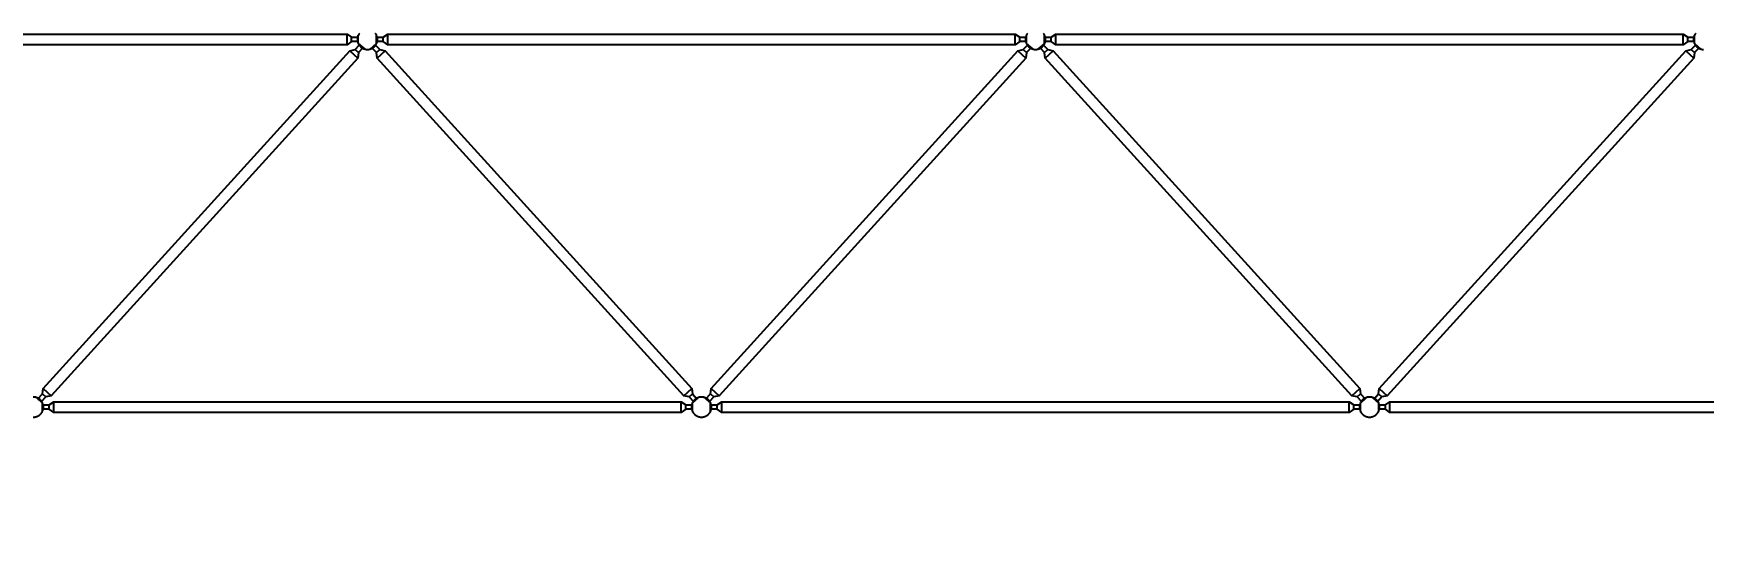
# Model space of a CAD drawing. Header units: centimetres. Extents: x 26569 to 160723, y -3143 to 14565.
# Drawn here: x 109108 to 109858, y -1038 to -811 of the extents above; entities that cross this region are included whole.
import ezdxf

# ---------------------------------------------------------------- set-up
doc = ezdxf.new("R2010")
doc.units = ezdxf.units.CM
doc.header["$LTSCALE"] = 100
doc.layers.add('A-ANNO-DIMS', color=187, linetype='Continuous')
doc.layers.add('A-ELEV-02', color=253, linetype='Continuous')
doc.styles.add('Fields_100', font='act_simplex.shx', dxfattribs={"width": 0.8, "height": 20})
doc.dimstyles.new('FIELDS_100', dxfattribs={"dimscale": 0, "dimtxt": 20, "dimasz": 5, "dimexe": 5, "dimexo": 5, "dimgap": 5, "dimtad": 0, "dimdec": 0, "dimzin": 0, "dimdsep": 46, "dimtxsty": 'Fields_100', "dimblk": 'DOT', "dimcen": 0.09, "dimclrt": 50, "dimadec": 0, "dimazin": 0, "dimtfac": 1, "dimtdec": 0, "dimtix": 1, "dimtofl": 0, "dimtmove": 1, "dimatfit": 3, "dimfxl": 5, "dimfxlon": 1, "dimtolj": 1, "dimtzin": 0, "dimarcsym": 0})

# ---------------------------------------------------------------- blocks, each defined once
blk = doc.blocks.new('_Dot')
at = {"color": 0, "linetype": 'ByBlock', "lineweight": -2}
blk.add_line((-0.5, 0), (-1, 0), dxfattribs=at)
at = {"color": 0, "linetype": 'ByBlock', "const_width": 0.5}
blk.add_lwpolyline([(-0.25, 0, 1), (0.25, 0, 1)], format="xyb", close=True, dxfattribs=at)
blk = doc.blocks.new('*D475')
at = {"layer": 'A-ANNO-DIMS', "color": 0, "lineweight": -2, "transparency": 16777216}
for p, q in [((108507.73, -198.45), (108507.73, -188.45)), ((108512.73, -193.45), (109376.06, -193.45)), ((110302.73, -193.45), (109439.4, -193.45)), ((110307.73, -198.45), (110307.73, -188.45))]:
    blk.add_line(p, q, dxfattribs=at)
at = {"layer": 'DEFPOINTS', "color": 0, "transparency": 16777216}
for p in [(110307.73, -193.45), (108507.73, -1038.45), (110307.73, -1038.45)]:
    blk.add_point(p, dxfattribs=at)
at = {"layer": 'A-ANNO-DIMS', "color": 0, "lineweight": -2, "transparency": 16777216, "xscale": 5, "yscale": 5, "zscale": 5, "rotation": 180}
blk.add_blockref('_Dot', (108507.73, -193.45), dxfattribs=at)
at = {"layer": 'A-ANNO-DIMS', "color": 0, "lineweight": -2, "transparency": 16777216, "xscale": 5, "yscale": 5, "zscale": 5}
blk.add_blockref('_Dot', (110307.73, -193.45), dxfattribs=at)
at = {"layer": 'A-ANNO-DIMS', "color": 50, "transparency": 16777216, "insert": (109407.73, -193.45), "char_height": 20, "attachment_point": 5, "style": 'Fields_100'}
blk.add_mtext('\\A1;1800', dxfattribs=at)

msp = doc.modelspace()

# ---------------------------------------------------------------- linework, layer by layer
at = {"layer": 'A-ELEV-02'}
for points in [[(108961.83, -812.54), (108964.83, -812.54), (108966.83, -811.13), (109248.63, -811.13), (109250.63, -812.54), (109253.63, -812.54)], [(109253.63, -814.54), (109250.63, -814.54), (109248.63, -815.96), (108966.83, -815.96), (108964.83, -814.54), (108961.83, -814.54)], [(109248.63, -815.96), (109248.63, -811.13)], [(109250.63, -814.54), (109250.63, -812.54)], [(109254.13, -810.84), (109254.04, -810.96), (109253.96, -811.09), (109253.88, -811.22), (109253.8, -811.35), (109253.73, -811.48), (109253.66, -811.62), (109253.6, -811.76), (109253.54, -811.91), (109253.48, -812.05), (109253.46, -812.13), (109253.43, -812.2), (109253.41, -812.28), (109253.39, -812.36), (109253.37, -812.43), (109253.35, -812.51), (109253.33, -812.59), (109253.32, -812.67), (109253.3, -812.74), (109253.29, -812.82), (109253.28, -812.9), (109253.27, -812.98), (109253.26, -813.06), (109253.25, -813.14), (109253.24, -813.22), (109253.24, -813.3), (109253.23, -813.38), (109253.23, -813.46), (109253.23, -813.54), (109253.23, -813.62), (109253.23, -813.7), (109253.24, -813.78), (109253.24, -813.86), (109253.25, -813.94), (109253.25, -814.01), (109253.26, -814.09), (109253.27, -814.17), (109253.29, -814.25), (109253.31, -814.4), (109253.35, -814.56), (109253.38, -814.71), (109253.43, -814.86), (109253.47, -815), (109253.52, -815.14), (109253.58, -815.29), (109253.64, -815.42), (109253.71, -815.56), (109253.77, -815.69), (109253.85, -815.82), (109253.93, -815.95), (109254.01, -816.07), (109254.1, -816.2), (109254.19, -816.32), (109254.29, -816.44), (109254.39, -816.56), (109254.5, -816.68), (109254.55, -816.73), (109254.61, -816.79), (109254.67, -816.84), (109254.73, -816.9), (109254.79, -816.95), (109254.85, -817), (109254.91, -817.05), (109254.97, -817.1), (109255.03, -817.15), (109255.1, -817.19), (109255.16, -817.24), (109255.23, -817.29), (109255.3, -817.33), (109255.36, -817.37), (109255.43, -817.41), (109255.5, -817.45), (109255.57, -817.49), (109255.64, -817.53), (109255.71, -817.57), (109255.78, -817.6), (109255.86, -817.64), (109255.93, -817.67), (109256, -817.7), (109256.08, -817.73), (109256.15, -817.76), (109256.22, -817.78), (109256.3, -817.81), (109256.37, -817.83), (109256.52, -817.88), (109256.67, -817.92), (109256.83, -817.95), (109256.98, -817.98), (109257.13, -818), (109257.28, -818.02), (109257.43, -818.03), (109257.58, -818.04), (109257.73, -818.04), (109257.88, -818.04), (109258.03, -818.03), (109258.18, -818.02), (109258.33, -818), (109258.48, -817.98), (109258.63, -817.95), (109258.79, -817.92), (109258.94, -817.88), (109259.09, -817.83), (109259.16, -817.81), (109259.24, -817.78), (109259.31, -817.76), (109259.38, -817.73), (109259.46, -817.7), (109259.53, -817.67), (109259.6, -817.64), (109259.68, -817.6), (109259.75, -817.57), (109259.82, -817.53), (109259.89, -817.49), (109259.96, -817.45), (109260.03, -817.41), (109260.1, -817.37), (109260.16, -817.33), (109260.23, -817.29), (109260.3, -817.24), (109260.36, -817.19), (109260.43, -817.15), (109260.49, -817.1), (109260.55, -817.05), (109260.61, -817), (109260.67, -816.95), (109260.73, -816.9), (109260.79, -816.84), (109260.85, -816.79), (109260.91, -816.73), (109260.96, -816.68), (109261.07, -816.56), (109261.17, -816.44), (109261.27, -816.32), (109261.36, -816.2), (109261.45, -816.07), (109261.53, -815.95), (109261.61, -815.82), (109261.69, -815.69), (109261.75, -815.56), (109261.82, -815.42), (109261.88, -815.29), (109261.94, -815.14), (109261.99, -815), (109262.03, -814.86), (109262.08, -814.71), (109262.11, -814.56), (109262.15, -814.4), (109262.17, -814.25), (109262.19, -814.17), (109262.2, -814.09), (109262.21, -814.01), (109262.21, -813.94), (109262.22, -813.86), (109262.22, -813.78), (109262.23, -813.7), (109262.23, -813.62), (109262.23, -813.54), (109262.23, -813.46), (109262.23, -813.38), (109262.22, -813.3), (109262.22, -813.22), (109262.21, -813.14), (109262.2, -813.06), (109262.19, -812.98), (109262.18, -812.9), (109262.17, -812.82), (109262.16, -812.74), (109262.14, -812.67), (109262.13, -812.59), (109262.11, -812.51), (109262.09, -812.43), (109262.07, -812.36), (109262.05, -812.28), (109262.03, -812.2), (109262, -812.13), (109261.98, -812.05), (109261.92, -811.91), (109261.86, -811.76), (109261.8, -811.62), (109261.73, -811.48), (109261.66, -811.35), (109261.58, -811.22), (109261.5, -811.09), (109261.42, -810.96), (109261.33, -810.84)], [(109253.6, -815.33), (109256.34, -817.83)], [(109253.63, -815.4), (109253.63, -811.69)], [(109259.12, -817.83), (109261.86, -815.33)], [(109261.83, -812.54), (109264.83, -812.54), (109266.83, -811.13), (109548.63, -811.13), (109550.63, -812.54), (109553.63, -812.54)], [(109261.83, -815.4), (109261.83, -811.69)], [(109553.63, -814.54), (109550.63, -814.54), (109548.63, -815.96), (109266.83, -815.96), (109264.83, -814.54), (109261.83, -814.54)], [(109264.83, -814.54), (109264.83, -812.54)], [(109266.83, -815.96), (109266.83, -811.13)], [(109548.63, -815.96), (109548.63, -811.13)], [(109550.63, -814.54), (109550.63, -812.54)], [(109554.13, -810.84), (109554.04, -810.96), (109553.96, -811.09), (109553.88, -811.22), (109553.8, -811.35), (109553.73, -811.48), (109553.66, -811.62), (109553.6, -811.76), (109553.54, -811.91), (109553.48, -812.05), (109553.46, -812.13), (109553.43, -812.2), (109553.41, -812.28), (109553.39, -812.36), (109553.37, -812.43), (109553.35, -812.51), (109553.33, -812.59), (109553.32, -812.67), (109553.3, -812.74), (109553.29, -812.82), (109553.28, -812.9), (109553.27, -812.98), (109553.26, -813.06), (109553.25, -813.14), (109553.24, -813.22), (109553.24, -813.3), (109553.23, -813.38), (109553.23, -813.46), (109553.23, -813.54), (109553.23, -813.62), (109553.23, -813.7), (109553.24, -813.78), (109553.24, -813.86), (109553.25, -813.94), (109553.25, -814.01), (109553.26, -814.09), (109553.27, -814.17), (109553.29, -814.25), (109553.31, -814.4), (109553.35, -814.56), (109553.38, -814.71), (109553.43, -814.86), (109553.47, -815), (109553.52, -815.14), (109553.58, -815.29), (109553.64, -815.42), (109553.71, -815.56), (109553.77, -815.69), (109553.85, -815.82), (109553.93, -815.95), (109554.01, -816.07), (109554.1, -816.2), (109554.19, -816.32), (109554.29, -816.44), (109554.39, -816.56), (109554.5, -816.68), (109554.55, -816.73), (109554.61, -816.79), (109554.67, -816.84), (109554.73, -816.9), (109554.79, -816.95), (109554.85, -817), (109554.91, -817.05), (109554.97, -817.1), (109555.03, -817.15), (109555.1, -817.19), (109555.16, -817.24), (109555.23, -817.29), (109555.3, -817.33), (109555.36, -817.37), (109555.43, -817.41), (109555.5, -817.45), (109555.57, -817.49), (109555.64, -817.53), (109555.71, -817.57), (109555.78, -817.6), (109555.86, -817.64), (109555.93, -817.67), (109556, -817.7), (109556.08, -817.73), (109556.15, -817.76), (109556.22, -817.78), (109556.3, -817.81), (109556.37, -817.83), (109556.52, -817.88), (109556.67, -817.92), (109556.83, -817.95), (109556.98, -817.98), (109557.13, -818), (109557.28, -818.02), (109557.43, -818.03), (109557.58, -818.04), (109557.73, -818.04), (109557.88, -818.04), (109558.03, -818.03), (109558.18, -818.02), (109558.33, -818), (109558.48, -817.98), (109558.63, -817.95), (109558.79, -817.92), (109558.94, -817.88), (109559.09, -817.83), (109559.16, -817.81), (109559.24, -817.78), (109559.31, -817.76), (109559.38, -817.73), (109559.46, -817.7), (109559.53, -817.67), (109559.6, -817.64), (109559.68, -817.6), (109559.75, -817.57), (109559.82, -817.53), (109559.89, -817.49), (109559.96, -817.45), (109560.03, -817.41), (109560.1, -817.37), (109560.16, -817.33), (109560.23, -817.29), (109560.3, -817.24), (109560.36, -817.19), (109560.43, -817.15), (109560.49, -817.1), (109560.55, -817.05), (109560.61, -817), (109560.67, -816.95), (109560.73, -816.9), (109560.79, -816.84), (109560.85, -816.79), (109560.91, -816.73), (109560.96, -816.68), (109561.07, -816.56), (109561.17, -816.44), (109561.27, -816.32), (109561.36, -816.2), (109561.45, -816.07), (109561.53, -815.95), (109561.61, -815.82), (109561.69, -815.69), (109561.75, -815.56), (109561.82, -815.42), (109561.88, -815.29), (109561.94, -815.14), (109561.99, -815), (109562.03, -814.86), (109562.08, -814.71), (109562.11, -814.56), (109562.15, -814.4), (109562.17, -814.25), (109562.19, -814.17), (109562.2, -814.09), (109562.21, -814.01), (109562.21, -813.94), (109562.22, -813.86), (109562.22, -813.78), (109562.23, -813.7), (109562.23, -813.62), (109562.23, -813.54), (109562.23, -813.46), (109562.23, -813.38), (109562.22, -813.3), (109562.22, -813.22), (109562.21, -813.14), (109562.2, -813.06), (109562.19, -812.98), (109562.18, -812.9), (109562.17, -812.82), (109562.16, -812.74), (109562.14, -812.67), (109562.13, -812.59), (109562.11, -812.51), (109562.09, -812.43), (109562.07, -812.36), (109562.05, -812.28), (109562.03, -812.2), (109562, -812.13), (109561.98, -812.05), (109561.92, -811.91), (109561.86, -811.76), (109561.8, -811.62), (109561.73, -811.48), (109561.66, -811.35), (109561.58, -811.22), (109561.5, -811.09), (109561.42, -810.96), (109561.33, -810.84)], [(109553.6, -815.33), (109556.34, -817.83)], [(109553.63, -815.4), (109553.63, -811.69)], [(109559.12, -817.83), (109561.86, -815.33)], [(109561.83, -812.54), (109564.83, -812.54), (109566.83, -811.13), (109848.63, -811.13), (109850.63, -812.54), (109853.63, -812.54)], [(109561.83, -815.4), (109561.83, -811.69)], [(109853.63, -814.54), (109850.63, -814.54), (109848.63, -815.96), (109566.83, -815.96), (109564.83, -814.54), (109561.83, -814.54)], [(109564.83, -814.54), (109564.83, -812.54)], [(109566.83, -815.96), (109566.83, -811.13)], [(109848.63, -815.96), (109848.63, -811.13)], [(109850.63, -814.54), (109850.63, -812.54)], [(109854.13, -810.84), (109854.04, -810.96), (109853.96, -811.09), (109853.88, -811.22), (109853.8, -811.35), (109853.73, -811.48), (109853.66, -811.62), (109853.6, -811.76), (109853.54, -811.91), (109853.48, -812.05), (109853.46, -812.13), (109853.43, -812.2), (109853.41, -812.28), (109853.39, -812.36), (109853.37, -812.43), (109853.35, -812.51), (109853.33, -812.59), (109853.32, -812.67), (109853.3, -812.74), (109853.29, -812.82), (109853.28, -812.9), (109853.27, -812.98), (109853.26, -813.06), (109853.25, -813.14), (109853.24, -813.22), (109853.24, -813.3), (109853.23, -813.38), (109853.23, -813.46), (109853.23, -813.54), (109853.23, -813.62), (109853.23, -813.7), (109853.24, -813.78), (109853.24, -813.86), (109853.25, -813.94), (109853.25, -814.01), (109853.26, -814.09), (109853.27, -814.17), (109853.29, -814.25), (109853.31, -814.4), (109853.35, -814.56), (109853.38, -814.71), (109853.43, -814.86), (109853.47, -815), (109853.52, -815.14), (109853.58, -815.29), (109853.64, -815.42), (109853.71, -815.56), (109853.77, -815.69), (109853.85, -815.82), (109853.93, -815.95), (109854.01, -816.07), (109854.1, -816.2), (109854.19, -816.32), (109854.29, -816.44), (109854.39, -816.56), (109854.5, -816.68), (109854.55, -816.73), (109854.61, -816.79), (109854.67, -816.84), (109854.73, -816.9), (109854.79, -816.95), (109854.85, -817), (109854.91, -817.05), (109854.97, -817.1), (109855.03, -817.15), (109855.1, -817.19), (109855.16, -817.24), (109855.23, -817.29), (109855.3, -817.33), (109855.36, -817.37), (109855.43, -817.41), (109855.5, -817.45), (109855.57, -817.49), (109855.64, -817.53), (109855.71, -817.57), (109855.78, -817.6), (109855.86, -817.64), (109855.93, -817.67), (109856, -817.7), (109856.08, -817.73), (109856.15, -817.76), (109856.22, -817.78), (109856.3, -817.81), (109856.37, -817.83), (109856.52, -817.88), (109856.67, -817.92), (109856.83, -817.95), (109856.98, -817.98), (109857.13, -818), (109857.28, -818.02), (109857.43, -818.03), (109857.58, -818.04), (109857.73, -818.04)], [(109853.6, -815.33), (109856.34, -817.83)], [(109853.63, -815.4), (109853.63, -811.69)], [(109249.82, -818.65), (109253.4, -821.9)], [(109252.21, -818.12), (109253.69, -819.47)], [(109261.77, -819.47), (109263.25, -818.12)], [(109262.06, -821.9), (109265.64, -818.65)], [(109549.82, -818.65), (109553.4, -821.9)], [(109552.21, -818.12), (109553.69, -819.47)], [(109561.77, -819.47), (109563.25, -818.12)], [(109562.06, -821.9), (109565.64, -818.65)], [(109849.82, -818.65), (109853.4, -821.9)], [(109852.21, -818.12), (109853.69, -819.47)], [(109107.63, -983.04), (109107.73, -983.04), (109107.83, -983.04), (109107.93, -983.04), (109108.03, -983.03), (109108.13, -983.03), (109108.24, -983.02), (109108.34, -983), (109108.44, -982.99), (109108.55, -982.97), (109108.65, -982.95), (109108.76, -982.92), (109108.86, -982.9), (109108.97, -982.87), (109109.07, -982.84), (109109.18, -982.8), (109109.28, -982.77), (109109.39, -982.73), (109109.49, -982.69), (109109.59, -982.64), (109109.7, -982.59), (109109.8, -982.54), (109109.9, -982.49), (109110, -982.43), (109110.1, -982.37), (109110.19, -982.31), (109110.29, -982.25), (109110.38, -982.18), (109110.48, -982.11), (109110.57, -982.04), (109110.66, -981.96), (109110.74, -981.89), (109110.83, -981.81), (109110.91, -981.73), (109110.99, -981.64), (109111.07, -981.56), (109111.15, -981.47), (109111.22, -981.38), (109111.3, -981.29), (109111.37, -981.2), (109111.43, -981.1), (109111.5, -981.01), (109111.56, -980.91), (109111.62, -980.81), (109111.67, -980.71), (109111.73, -980.61), (109111.78, -980.51), (109111.83, -980.41), (109111.87, -980.3), (109111.91, -980.2), (109111.95, -980.1), (109111.99, -979.99), (109112.02, -979.89), (109112.06, -979.78), (109112.08, -979.68), (109112.11, -979.57), (109112.13, -979.47), (109112.15, -979.36), (109112.17, -979.26), (109112.19, -979.15), (109112.2, -979.05), (109112.21, -978.95), (109112.22, -978.85), (109112.23, -978.74), (109112.23, -978.64), (109112.23, -978.54), (109112.23, -978.44), (109112.23, -978.34), (109112.22, -978.24), (109112.21, -978.14), (109112.2, -978.04), (109112.19, -977.93), (109112.17, -977.83), (109112.15, -977.72), (109112.13, -977.62), (109112.11, -977.52), (109112.08, -977.41), (109112.06, -977.31), (109112.02, -977.2), (109111.99, -977.1), (109111.95, -976.99), (109111.91, -976.89), (109111.87, -976.78), (109111.83, -976.68), (109111.78, -976.58), (109111.73, -976.48), (109111.67, -976.38), (109111.62, -976.28), (109111.56, -976.18), (109111.5, -976.08), (109111.43, -975.99), (109111.37, -975.89), (109111.3, -975.8), (109111.22, -975.71), (109111.15, -975.62), (109111.07, -975.53), (109110.99, -975.45), (109110.91, -975.36), (109110.83, -975.28), (109110.74, -975.2), (109110.66, -975.12), (109110.57, -975.05), (109110.48, -974.98), (109110.38, -974.91), (109110.29, -974.84), (109110.19, -974.78), (109110.1, -974.72), (109110, -974.66), (109109.9, -974.6), (109109.8, -974.55), (109109.7, -974.5), (109109.59, -974.45), (109109.49, -974.4), (109109.39, -974.36), (109109.28, -974.32), (109109.18, -974.28), (109109.07, -974.25), (109108.97, -974.22), (109108.86, -974.19), (109108.76, -974.16), (109108.65, -974.14), (109108.55, -974.12), (109108.44, -974.1), (109108.34, -974.09), (109108.24, -974.07), (109108.13, -974.06), (109108.03, -974.05), (109107.93, -974.05), (109107.83, -974.04), (109107.73, -974.04), (109107.63, -974.04)], [(109109.12, -974.26), (109111.86, -976.76)], [(109111.77, -972.62), (109113.25, -973.96)], [(109112.06, -970.19), (109115.64, -973.43)], [(109399.82, -973.43), (109403.4, -970.19)], [(109402.21, -973.96), (109403.69, -972.62)], [(109403.6, -976.76), (109406.34, -974.26)], [(109409.12, -974.26), (109411.86, -976.76)], [(109411.77, -972.62), (109413.25, -973.96)], [(109412.06, -970.19), (109415.64, -973.43)], [(109699.82, -973.43), (109703.4, -970.19)], [(109702.21, -973.96), (109703.69, -972.62)], [(109703.6, -976.76), (109706.34, -974.26)], [(109709.12, -974.26), (109711.86, -976.76)], [(109711.77, -972.62), (109713.25, -973.96)], [(109712.06, -970.19), (109715.64, -973.43)], [(109111.83, -977.54), (109114.83, -977.54), (109116.83, -976.13), (109398.63, -976.13), (109400.63, -977.54), (109403.63, -977.54)], [(109111.83, -980.4), (109111.83, -976.69)], [(109403.63, -979.54), (109400.63, -979.54), (109398.63, -980.96), (109116.83, -980.96), (109114.83, -979.54), (109111.83, -979.54)], [(109114.83, -979.54), (109114.83, -977.54)], [(109116.83, -980.96), (109116.83, -976.13)], [(109398.63, -980.96), (109398.63, -976.13)], [(109400.63, -979.54), (109400.63, -977.54)], [(109403.63, -980.4), (109403.63, -976.69)], [(109411.83, -977.54), (109414.83, -977.54), (109416.83, -976.13), (109698.63, -976.13), (109700.63, -977.54), (109703.63, -977.54)], [(109411.83, -980.4), (109411.83, -976.69)], [(109703.63, -979.54), (109700.63, -979.54), (109698.63, -980.96), (109416.83, -980.96), (109414.83, -979.54), (109411.83, -979.54)], [(109414.83, -979.54), (109414.83, -977.54)], [(109416.83, -980.96), (109416.83, -976.13)], [(109698.63, -980.96), (109698.63, -976.13)], [(109700.63, -979.54), (109700.63, -977.54)], [(109703.63, -980.4), (109703.63, -976.69)], [(109711.83, -977.54), (109714.83, -977.54), (109716.83, -976.13), (109998.63, -976.13), (110000.63, -977.54), (110003.63, -977.54)], [(109711.83, -980.4), (109711.83, -976.69)], [(110003.63, -979.54), (110000.63, -979.54), (109998.63, -980.96), (109716.83, -980.96), (109714.83, -979.54), (109711.83, -979.54)], [(109714.83, -979.54), (109714.83, -977.54)], [(109716.83, -980.96), (109716.83, -976.13)]]:
    msp.add_lwpolyline(points, dxfattribs=at)
for points in [[(109109.75, -974.84), (109111.77, -972.62), (109112.06, -970.19), (109249.82, -818.65), (109252.21, -818.12), (109254.23, -815.9), (109255.71, -817.25), (109253.69, -819.47), (109253.4, -821.9), (109115.64, -973.43), (109113.25, -973.96), (109111.23, -976.18)], [(109404.23, -976.18), (109402.21, -973.96), (109399.82, -973.43), (109262.06, -821.9), (109261.77, -819.47), (109259.75, -817.25), (109261.23, -815.9), (109263.25, -818.12), (109265.64, -818.65), (109403.4, -970.19), (109403.69, -972.62), (109405.71, -974.84)], [(109409.75, -974.84), (109411.77, -972.62), (109412.06, -970.19), (109549.82, -818.65), (109552.21, -818.12), (109554.23, -815.9), (109555.71, -817.25), (109553.69, -819.47), (109553.4, -821.9), (109415.64, -973.43), (109413.25, -973.96), (109411.23, -976.18)], [(109704.23, -976.18), (109702.21, -973.96), (109699.82, -973.43), (109562.06, -821.9), (109561.77, -819.47), (109559.75, -817.25), (109561.23, -815.9), (109563.25, -818.12), (109565.64, -818.65), (109703.4, -970.19), (109703.69, -972.62), (109705.71, -974.84)], [(109709.75, -974.84), (109711.77, -972.62), (109712.06, -970.19), (109849.82, -818.65), (109852.21, -818.12), (109854.23, -815.9), (109855.71, -817.25), (109853.69, -819.47), (109853.4, -821.9), (109715.64, -973.43), (109713.25, -973.96), (109711.23, -976.18)], [(109412.23, -978.54), (109412.23, -978.44), (109412.23, -978.34), (109412.22, -978.24), (109412.21, -978.14), (109412.2, -978.04), (109412.19, -977.93), (109412.17, -977.83), (109412.15, -977.72), (109412.13, -977.62), (109412.11, -977.52), (109412.08, -977.41), (109412.06, -977.31), (109412.02, -977.2), (109411.99, -977.1), (109411.95, -976.99), (109411.91, -976.89), (109411.87, -976.78), (109411.83, -976.68), (109411.78, -976.58), (109411.73, -976.48), (109411.67, -976.38), (109411.62, -976.28), (109411.56, -976.18), (109411.5, -976.08), (109411.43, -975.99), (109411.37, -975.89), (109411.3, -975.8), (109411.22, -975.71), (109411.15, -975.62), (109411.07, -975.53), (109410.99, -975.45), (109410.91, -975.36), (109410.83, -975.28), (109410.74, -975.2), (109410.66, -975.12), (109410.57, -975.05), (109410.48, -974.98), (109410.38, -974.91), (109410.29, -974.84), (109410.19, -974.78), (109410.1, -974.72), (109410, -974.66), (109409.9, -974.6), (109409.8, -974.55), (109409.7, -974.5), (109409.59, -974.45), (109409.49, -974.4), (109409.39, -974.36), (109409.28, -974.32), (109409.18, -974.28), (109409.07, -974.25), (109408.97, -974.22), (109408.86, -974.19), (109408.76, -974.16), (109408.65, -974.14), (109408.55, -974.12), (109408.44, -974.1), (109408.34, -974.09), (109408.24, -974.07), (109408.13, -974.06), (109408.03, -974.05), (109407.93, -974.05), (109407.83, -974.04), (109407.73, -974.04), (109407.63, -974.04), (109407.53, -974.05), (109407.43, -974.05), (109407.33, -974.06), (109407.22, -974.07), (109407.12, -974.09), (109407.02, -974.1), (109406.91, -974.12), (109406.81, -974.14), (109406.7, -974.16), (109406.6, -974.19), (109406.49, -974.22), (109406.39, -974.25), (109406.28, -974.28), (109406.18, -974.32), (109406.07, -974.36), (109405.97, -974.4), (109405.87, -974.45), (109405.76, -974.5), (109405.66, -974.55), (109405.56, -974.6), (109405.46, -974.66), (109405.36, -974.72), (109405.27, -974.78), (109405.17, -974.84), (109405.08, -974.91), (109404.98, -974.98), (109404.89, -975.05), (109404.8, -975.12), (109404.72, -975.2), (109404.63, -975.28), (109404.55, -975.36), (109404.47, -975.45), (109404.39, -975.53), (109404.31, -975.62), (109404.24, -975.71), (109404.16, -975.8), (109404.09, -975.89), (109404.03, -975.99), (109403.96, -976.08), (109403.9, -976.18), (109403.84, -976.28), (109403.79, -976.38), (109403.73, -976.48), (109403.68, -976.58), (109403.63, -976.68), (109403.59, -976.78), (109403.55, -976.89), (109403.51, -976.99), (109403.47, -977.1), (109403.44, -977.2), (109403.4, -977.31), (109403.37, -977.41), (109403.35, -977.52), (109403.33, -977.62), (109403.31, -977.72), (109403.29, -977.83), (109403.27, -977.93), (109403.26, -978.04), (109403.25, -978.14), (109403.24, -978.24), (109403.23, -978.34), (109403.23, -978.44), (109403.23, -978.54), (109403.23, -978.64), (109403.23, -978.74), (109403.24, -978.85), (109403.25, -978.95), (109403.26, -979.05), (109403.27, -979.15), (109403.29, -979.26), (109403.31, -979.36), (109403.33, -979.47), (109403.35, -979.57), (109403.37, -979.68), (109403.4, -979.78), (109403.44, -979.89), (109403.47, -979.99), (109403.51, -980.1), (109403.55, -980.2), (109403.59, -980.3), (109403.63, -980.41), (109403.68, -980.51), (109403.73, -980.61), (109403.79, -980.71), (109403.84, -980.81), (109403.9, -980.91), (109403.96, -981.01), (109404.03, -981.1), (109404.09, -981.2), (109404.16, -981.29), (109404.24, -981.38), (109404.31, -981.47), (109404.39, -981.56), (109404.47, -981.64), (109404.55, -981.73), (109404.63, -981.81), (109404.72, -981.89), (109404.8, -981.96), (109404.89, -982.04), (109404.98, -982.11), (109405.08, -982.18), (109405.17, -982.25), (109405.27, -982.31), (109405.36, -982.37), (109405.46, -982.43), (109405.56, -982.49), (109405.66, -982.54), (109405.76, -982.59), (109405.87, -982.64), (109405.97, -982.69), (109406.07, -982.73), (109406.18, -982.77), (109406.28, -982.8), (109406.39, -982.84), (109406.49, -982.87), (109406.6, -982.9), (109406.7, -982.92), (109406.81, -982.95), (109406.91, -982.97), (109407.02, -982.99), (109407.12, -983), (109407.22, -983.02), (109407.33, -983.03), (109407.43, -983.03), (109407.53, -983.04), (109407.63, -983.04), (109407.73, -983.04), (109407.83, -983.04), (109407.93, -983.04), (109408.03, -983.03), (109408.13, -983.03), (109408.24, -983.02), (109408.34, -983), (109408.44, -982.99), (109408.55, -982.97), (109408.65, -982.95), (109408.76, -982.92), (109408.86, -982.9), (109408.97, -982.87), (109409.07, -982.84), (109409.18, -982.8), (109409.28, -982.77), (109409.39, -982.73), (109409.49, -982.69), (109409.59, -982.64), (109409.7, -982.59), (109409.8, -982.54), (109409.9, -982.49), (109410, -982.43), (109410.1, -982.37), (109410.19, -982.31), (109410.29, -982.25), (109410.38, -982.18), (109410.48, -982.11), (109410.57, -982.04), (109410.66, -981.96), (109410.74, -981.89), (109410.83, -981.81), (109410.91, -981.73), (109410.99, -981.64), (109411.07, -981.56), (109411.15, -981.47), (109411.22, -981.38), (109411.3, -981.29), (109411.37, -981.2), (109411.43, -981.1), (109411.5, -981.01), (109411.56, -980.91), (109411.62, -980.81), (109411.67, -980.71), (109411.73, -980.61), (109411.78, -980.51), (109411.83, -980.41), (109411.87, -980.3), (109411.91, -980.2), (109411.95, -980.1), (109411.99, -979.99), (109412.02, -979.89), (109412.06, -979.78), (109412.08, -979.68), (109412.11, -979.57), (109412.13, -979.47), (109412.15, -979.36), (109412.17, -979.26), (109412.19, -979.15), (109412.2, -979.05), (109412.21, -978.95), (109412.22, -978.85), (109412.23, -978.74), (109412.23, -978.64)], [(109712.23, -978.54), (109712.23, -978.44), (109712.23, -978.34), (109712.22, -978.24), (109712.21, -978.14), (109712.2, -978.04), (109712.19, -977.93), (109712.17, -977.83), (109712.15, -977.72), (109712.13, -977.62), (109712.11, -977.52), (109712.08, -977.41), (109712.06, -977.31), (109712.02, -977.2), (109711.99, -977.1), (109711.95, -976.99), (109711.91, -976.89), (109711.87, -976.78), (109711.83, -976.68), (109711.78, -976.58), (109711.73, -976.48), (109711.67, -976.38), (109711.62, -976.28), (109711.56, -976.18), (109711.5, -976.08), (109711.43, -975.99), (109711.37, -975.89), (109711.3, -975.8), (109711.22, -975.71), (109711.15, -975.62), (109711.07, -975.53), (109710.99, -975.45), (109710.91, -975.36), (109710.83, -975.28), (109710.74, -975.2), (109710.66, -975.12), (109710.57, -975.05), (109710.48, -974.98), (109710.38, -974.91), (109710.29, -974.84), (109710.19, -974.78), (109710.1, -974.72), (109710, -974.66), (109709.9, -974.6), (109709.8, -974.55), (109709.7, -974.5), (109709.59, -974.45), (109709.49, -974.4), (109709.39, -974.36), (109709.28, -974.32), (109709.18, -974.28), (109709.07, -974.25), (109708.97, -974.22), (109708.86, -974.19), (109708.76, -974.16), (109708.65, -974.14), (109708.55, -974.12), (109708.44, -974.1), (109708.34, -974.09), (109708.24, -974.07), (109708.13, -974.06), (109708.03, -974.05), (109707.93, -974.05), (109707.83, -974.04), (109707.73, -974.04), (109707.63, -974.04), (109707.53, -974.05), (109707.43, -974.05), (109707.33, -974.06), (109707.22, -974.07), (109707.12, -974.09), (109707.02, -974.1), (109706.91, -974.12), (109706.81, -974.14), (109706.7, -974.16), (109706.6, -974.19), (109706.49, -974.22), (109706.39, -974.25), (109706.28, -974.28), (109706.18, -974.32), (109706.07, -974.36), (109705.97, -974.4), (109705.87, -974.45), (109705.76, -974.5), (109705.66, -974.55), (109705.56, -974.6), (109705.46, -974.66), (109705.36, -974.72), (109705.27, -974.78), (109705.17, -974.84), (109705.08, -974.91), (109704.98, -974.98), (109704.89, -975.05), (109704.8, -975.12), (109704.72, -975.2), (109704.63, -975.28), (109704.55, -975.36), (109704.47, -975.45), (109704.39, -975.53), (109704.31, -975.62), (109704.24, -975.71), (109704.16, -975.8), (109704.09, -975.89), (109704.03, -975.99), (109703.96, -976.08), (109703.9, -976.18), (109703.84, -976.28), (109703.79, -976.38), (109703.73, -976.48), (109703.68, -976.58), (109703.63, -976.68), (109703.59, -976.78), (109703.55, -976.89), (109703.51, -976.99), (109703.47, -977.1), (109703.44, -977.2), (109703.4, -977.31), (109703.37, -977.41), (109703.35, -977.52), (109703.33, -977.62), (109703.31, -977.72), (109703.29, -977.83), (109703.27, -977.93), (109703.26, -978.04), (109703.25, -978.14), (109703.24, -978.24), (109703.23, -978.34), (109703.23, -978.44), (109703.23, -978.54), (109703.23, -978.64), (109703.23, -978.74), (109703.24, -978.85), (109703.25, -978.95), (109703.26, -979.05), (109703.27, -979.15), (109703.29, -979.26), (109703.31, -979.36), (109703.33, -979.47), (109703.35, -979.57), (109703.37, -979.68), (109703.4, -979.78), (109703.44, -979.89), (109703.47, -979.99), (109703.51, -980.1), (109703.55, -980.2), (109703.59, -980.3), (109703.63, -980.41), (109703.68, -980.51), (109703.73, -980.61), (109703.79, -980.71), (109703.84, -980.81), (109703.9, -980.91), (109703.96, -981.01), (109704.03, -981.1), (109704.09, -981.2), (109704.16, -981.29), (109704.24, -981.38), (109704.31, -981.47), (109704.39, -981.56), (109704.47, -981.64), (109704.55, -981.73), (109704.63, -981.81), (109704.72, -981.89), (109704.8, -981.96), (109704.89, -982.04), (109704.98, -982.11), (109705.08, -982.18), (109705.17, -982.25), (109705.27, -982.31), (109705.36, -982.37), (109705.46, -982.43), (109705.56, -982.49), (109705.66, -982.54), (109705.76, -982.59), (109705.87, -982.64), (109705.97, -982.69), (109706.07, -982.73), (109706.18, -982.77), (109706.28, -982.8), (109706.39, -982.84), (109706.49, -982.87), (109706.6, -982.9), (109706.7, -982.92), (109706.81, -982.95), (109706.91, -982.97), (109707.02, -982.99), (109707.12, -983), (109707.22, -983.02), (109707.33, -983.03), (109707.43, -983.03), (109707.53, -983.04), (109707.63, -983.04), (109707.73, -983.04), (109707.83, -983.04), (109707.93, -983.04), (109708.03, -983.03), (109708.13, -983.03), (109708.24, -983.02), (109708.34, -983), (109708.44, -982.99), (109708.55, -982.97), (109708.65, -982.95), (109708.76, -982.92), (109708.86, -982.9), (109708.97, -982.87), (109709.07, -982.84), (109709.18, -982.8), (109709.28, -982.77), (109709.39, -982.73), (109709.49, -982.69), (109709.59, -982.64), (109709.7, -982.59), (109709.8, -982.54), (109709.9, -982.49), (109710, -982.43), (109710.1, -982.37), (109710.19, -982.31), (109710.29, -982.25), (109710.38, -982.18), (109710.48, -982.11), (109710.57, -982.04), (109710.66, -981.96), (109710.74, -981.89), (109710.83, -981.81), (109710.91, -981.73), (109710.99, -981.64), (109711.07, -981.56), (109711.15, -981.47), (109711.22, -981.38), (109711.3, -981.29), (109711.37, -981.2), (109711.43, -981.1), (109711.5, -981.01), (109711.56, -980.91), (109711.62, -980.81), (109711.67, -980.71), (109711.73, -980.61), (109711.78, -980.51), (109711.83, -980.41), (109711.87, -980.3), (109711.91, -980.2), (109711.95, -980.1), (109711.99, -979.99), (109712.02, -979.89), (109712.06, -979.78), (109712.08, -979.68), (109712.11, -979.57), (109712.13, -979.47), (109712.15, -979.36), (109712.17, -979.26), (109712.19, -979.15), (109712.2, -979.05), (109712.21, -978.95), (109712.22, -978.85), (109712.23, -978.74), (109712.23, -978.64)]]:
    msp.add_lwpolyline(points, close=True, dxfattribs=at)

# ---------------------------------------------------------------- dimensions: what is measured, and where the dimension line sits
at = {"layer": 'A-ANNO-DIMS'}
dim = msp.add_linear_dim(base=(110307.73, -193.45), p1=(108507.73, -1038.45), p2=(110307.73, -1038.45), dimstyle='FIELDS_100', override={"dimscale": 1}, dxfattribs=at)
dim.commit()
dim.dimension.update_dxf_attribs({"geometry": '*D475', "text_midpoint": (109407.73, -193.45)})

doc.saveas('drawing.dxf')
